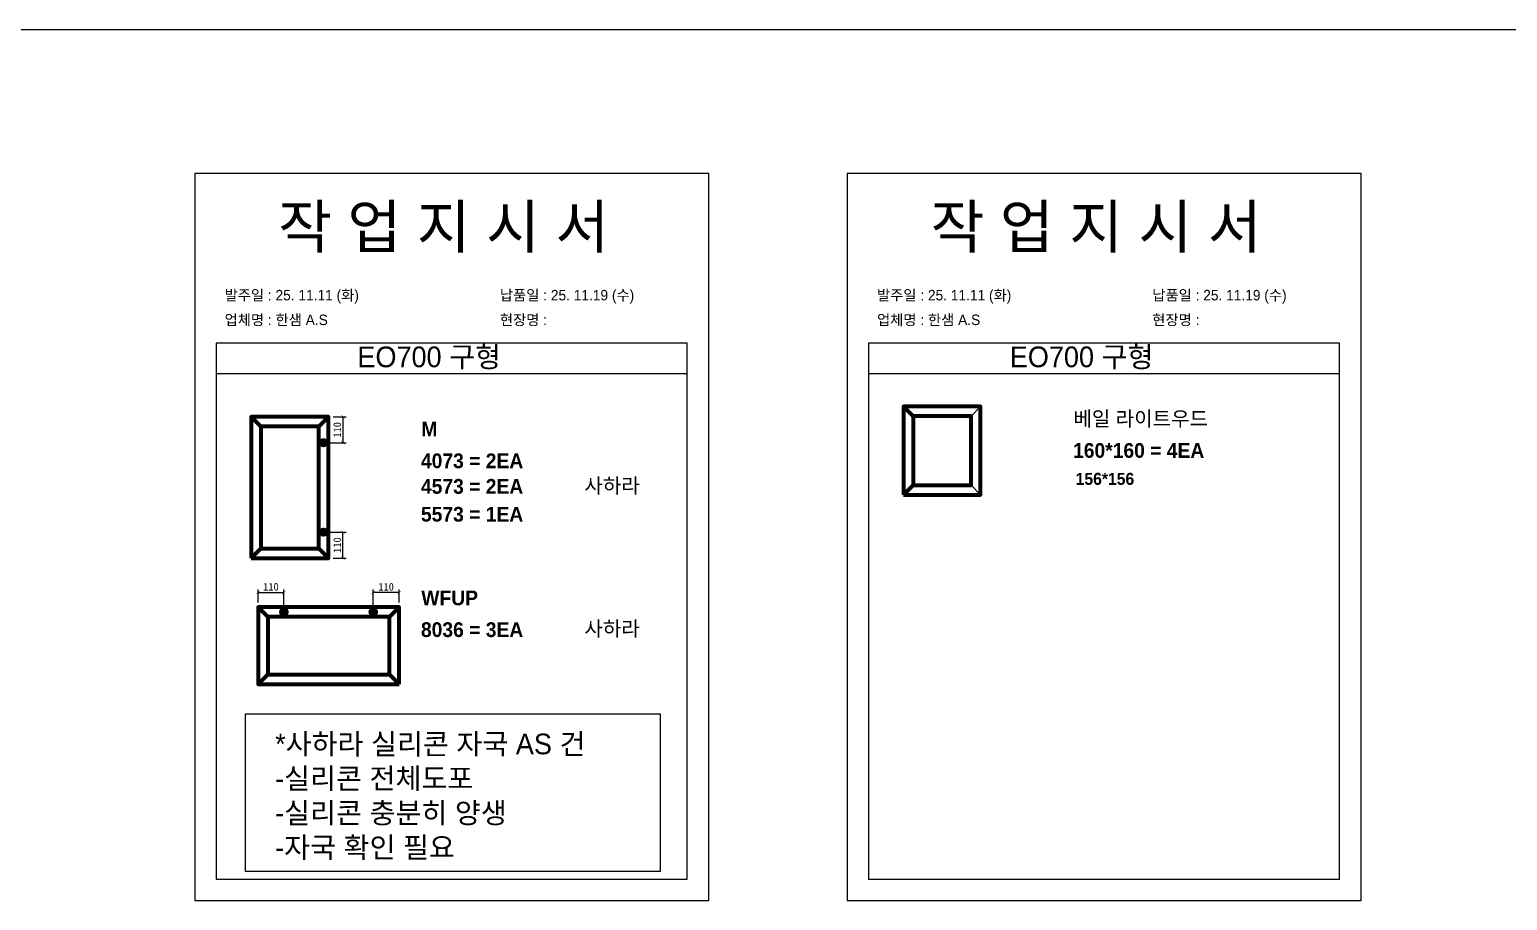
# Model space of a CAD drawing. Header units: millimetres. Extents: x -44117 to 256353, y -2095463 to 65325.
# Drawn here: x 117820 to 122651, y -456981 to -454135 of the extents above; entities that cross this region are included whole.
import ezdxf

# ---------------------------------------------------------------- set-up
doc = ezdxf.new("R2010")
doc.units = ezdxf.units.MM
doc.header["$LTSCALE"] = 10
doc.layers.add('Layer1', color=7, linetype='Continuous', lineweight=70)
doc.styles.add('MtX_Gulim', font='')
doc.styles.get('MtX_Gulim').set_extended_font_data('Gulim', bold=True)
doc.dimstyles.new('ISO-25', dxfattribs={"dimtxt": 2.5, "dimasz": 2.5, "dimexe": 1, "dimexo": 1, "dimtad": 1, "dimtxsty": 'Standard', "dimblk": 'ARCHTICK', "dimcen": 2.5, "dimadec": 0, "dimazin": 0, "dimtfac": 1, "dimtmove": 0, "dimatfit": 3, "dimfxl": 0, "dimarcsym": 0})

# ---------------------------------------------------------------- blocks, each defined once
blk = doc.blocks.new('_ArchTick')
at = {"color": 0, "linetype": 'ByBlock', "const_width": 0.15}
blk.add_lwpolyline([(-0.5, -0.5), (0.5, 0.5)], dxfattribs=at)
blk = doc.blocks.new('*D3850')
at = {"color": 0, "lineweight": -2}
for p, q in [((118812.4, -455401.2), (118854.5, -455401.2)), ((118844.5, -455401.2), (118844.5, -455485.7)), ((118796.3, -455485.7), (118854.5, -455485.7))]:
    blk.add_line(p, q, dxfattribs=at)
at = {"layer": 'Defpoints', "color": 0}
for p in [(118797.4, -455401.2), (118781.3, -455485.7), (118844.5, -455485.7)]:
    blk.add_point(p, dxfattribs=at)
at = {"color": 0, "lineweight": -2, "xscale": 10, "yscale": 10, "zscale": 10}
for p, rotation in [((118844.5, -455401.2), 90), ((118844.5, -455485.7), 270)]:
    blk.add_blockref('_ArchTick', p, dxfattribs=dict(at, rotation=rotation))
at = {"color": 0, "insert": (118825.8, -455443.5), "char_height": 25, "attachment_point": 5, "rotation": 90}
blk.add_mtext('110', dxfattribs=at)
blk = doc.blocks.new('*D3851')
at = {"color": 0, "lineweight": -2}
for p, q in [((118796.3, -455777.8), (118854.5, -455777.8)), ((118844.5, -455862.4), (118844.5, -455777.8)), ((118812.4, -455862.4), (118854.5, -455862.4))]:
    blk.add_line(p, q, dxfattribs=at)
at = {"layer": 'Defpoints', "color": 0}
for p in [(118781.3, -455777.8), (118844.5, -455777.8), (118797.4, -455862.4)]:
    blk.add_point(p, dxfattribs=at)
at = {"color": 0, "lineweight": -2, "xscale": 10, "yscale": 10, "zscale": 10}
for p, rotation in [((118844.5, -455777.8), 90), ((118844.5, -455862.4), 270)]:
    blk.add_blockref('_ArchTick', p, dxfattribs=dict(at, rotation=rotation))
at = {"color": 0, "insert": (118825.8, -455820.1), "char_height": 25, "attachment_point": 5, "rotation": 90}
blk.add_mtext('110', dxfattribs=at)
blk = doc.blocks.new('*D3852')
at = {"color": 0, "lineweight": -2}
for p, q in [((118566.9, -456007.5), (118566.9, -455965.4)), ((118566.9, -455975.4), (118651.4, -455975.4)), ((118651.4, -456023.6), (118651.4, -455965.4))]:
    blk.add_line(p, q, dxfattribs=at)
at = {"layer": 'Defpoints', "color": 0}
for p in [(118651.4, -455975.4), (118566.9, -456022.5), (118651.4, -456038.6)]:
    blk.add_point(p, dxfattribs=at)
at = {"color": 0, "lineweight": -2, "xscale": 10, "yscale": 10, "zscale": 10, "rotation": 180}
blk.add_blockref('_ArchTick', (118566.9, -455975.4), dxfattribs=at)
at = {"color": 0, "lineweight": -2, "xscale": 10, "yscale": 10, "zscale": 10}
blk.add_blockref('_ArchTick', (118651.4, -455975.4), dxfattribs=at)
at = {"color": 0, "insert": (118609.1, -455956.6), "char_height": 25, "attachment_point": 5}
blk.add_mtext('110', dxfattribs=at)
blk = doc.blocks.new('*D3853')
at = {"color": 0, "lineweight": -2}
for p, q in [((118943.5, -456023.6), (118943.5, -455965.4)), ((119028, -455975.4), (118943.5, -455975.4)), ((119028, -456007.5), (119028, -455965.4))]:
    blk.add_line(p, q, dxfattribs=at)
at = {"layer": 'Defpoints', "color": 0}
for p in [(118943.5, -455975.4), (118943.5, -456038.6), (119028, -456022.5)]:
    blk.add_point(p, dxfattribs=at)
at = {"color": 0, "lineweight": -2, "xscale": 10, "yscale": 10, "zscale": 10, "rotation": 180}
blk.add_blockref('_ArchTick', (118943.5, -455975.4), dxfattribs=at)
at = {"color": 0, "lineweight": -2, "xscale": 10, "yscale": 10, "zscale": 10}
blk.add_blockref('_ArchTick', (119028, -455975.4), dxfattribs=at)
at = {"color": 0, "insert": (118985.7, -455956.6), "char_height": 25, "attachment_point": 5}
blk.add_mtext('110', dxfattribs=at)

msp = doc.modelspace()

# ---------------------------------------------------------------- linework, layer by layer
at = {"color": 1}
msp.add_line((104015.69829, -454135.49965), (196284.84516, -454135.49965), dxfattribs=at)
msp.add_line((104015.69829, -454135.49965), (196284.84516, -454135.49965), dxfattribs=at)
for p, q in [((119970.01786, -455160.49435), (118430.01786, -455160.49435)), ((122102.66304, -455160.49435), (120562.66304, -455160.49435)), ((119970.01786, -455260.49435), (118430.01786, -455260.49435)), ((122102.66304, -455260.49435), (120562.66304, -455260.49435)), ((120897.58754, -455399.00449), (120929.14338, -455367.44865)), ((120897.58754, -455624.37278), (120929.14338, -455655.92861))]:
    msp.add_line(p, q)
for points in [[(118360.01786, -456981.32463), (120040.01786, -456981.32463), (120040.01786, -454605.32463), (118360.01786, -454605.32463)], [(120492.66304, -456981.32463), (122172.66304, -456981.32463), (122172.66304, -454605.32463), (120492.66304, -454605.32463)]]:
    msp.add_lwpolyline(points, close=True)
for points in [[(118430.01786, -455160.49435), (118430.01786, -456911.32463), (119970.01786, -456911.32463), (119970.01786, -455160.49435)], [(120562.66304, -455160.49435), (120562.66304, -456911.32463), (122102.66304, -456911.32463), (122102.66304, -455160.49435)]]:
    msp.add_lwpolyline(points)
msp.add_lwpolyline([(118525.99348, -456371.78792), (119881.94814, -456371.78792), (119881.94814, -456886.81279), (118525.99348, -456886.81279)], close=True, dxfattribs=at)
at = {"layer": 'Layer1'}
for p, q in [((120708.25253, -455399.00449), (120676.6967, -455367.44865)), ((118576.54064, -455432.78994), (118544.98481, -455401.23411)), ((118765.87566, -455432.78994), (118797.43149, -455401.23411)), ((118781.31563, -455472.62869), (118781.31563, -455498.86176)), ((120676.6967, -455655.92861), (120708.25253, -455624.37278)), ((118781.31563, -455790.96117), (118781.31563, -455764.7281)), ((118544.98481, -455862.35575), (118576.54064, -455830.79991)), ((118797.43149, -455862.35575), (118765.87566, -455830.79991)), ((118765.87566, -455830.79991), (118797.43149, -455862.35575)), ((118598.42651, -456054.03229), (118566.87067, -456022.47646)), ((118638.26525, -456038.59232), (118664.49832, -456038.59232)), ((118956.59773, -456038.59232), (118930.36466, -456038.59232)), ((119027.99231, -456022.47646), (118996.43648, -456054.03229)), ((118996.43648, -456054.03229), (119027.99231, -456022.47646)), ((118598.42651, -456243.3673), (118566.87067, -456274.92314)), ((119027.99231, -456274.92314), (118996.43648, -456243.3673))]:
    msp.add_line(p, q, dxfattribs=at)
for points in [[(120676.6967, -455655.92861), (120929.14338, -455655.92861), (120929.14338, -455367.44865), (120676.6967, -455367.44865)], [(118544.98481, -455862.35575), (118797.43149, -455862.35575), (118797.43149, -455401.23411), (118544.98481, -455401.23411)], [(120708.25253, -455624.37278), (120897.58754, -455624.37278), (120897.58754, -455399.00449), (120708.25253, -455399.00449)], [(118576.54064, -455830.79991), (118765.87566, -455830.79991), (118765.87566, -455432.78994), (118576.54064, -455432.78994)], [(118794.43217, -455485.74522), (118768.19909, -455485.74522)], [(118794.43217, -455777.84464), (118768.19909, -455777.84464)], [(119027.99231, -456274.92314), (119027.99231, -456022.47646), (118566.87067, -456022.47646), (118566.87067, -456274.92314)], [(118996.43648, -456243.3673), (118996.43648, -456054.03229), (118598.42651, -456054.03229), (118598.42651, -456243.3673)], [(118651.38178, -456025.47578), (118651.38178, -456051.70885)], [(118943.4812, -456025.47578), (118943.4812, -456051.70885)]]:
    msp.add_lwpolyline(points, close=True, dxfattribs=at)
for centre in [(118781.31563, -455485.74522), (118781.31563, -455777.84464), (118651.38178, -456038.59232), (118943.4812, -456038.59232)]:
    msp.add_circle(centre, 8.74436, dxfattribs=at)

# ---------------------------------------------------------------- texts
at = {"linetype": 'Continuous', "style": 'MtX_Gulim'}
for s, height, p in [('베일 라이트우드', 48.142837, (121232.30547, -455431.22524)), ('M', 48.14284, (119100.59358, -455465.01069)), ('4073 = 2EA', 48.142837, (119099.47007, -455568.80261)), ('160*160 = 4EA', 48.1428372, (121231.18196, -455535.01715)), ('4573 = 2EA', 48.142837, (119099.47007, -455652.30182)), ('사하라', 48.142837, (119633.80118, -455649.74723)), ('5573 = 1EA', 48.142837, (119099.47007, -455743.35732)), ('WFUP', 48.142837, (119100.59358, -456016.71472)), ('8036 = 3EA', 48.142837, (119099.47007, -456120.50663)), ('사하라', 48.142837, (119633.80118, -456117.34284))]:
    msp.add_text(s, height=height, dxfattribs=at).set_placement(p)
at = {"color": 242, "linetype": 'Continuous', "true_color": 0xcd2027, "style": 'MtX_Gulim'}
msp.add_text('156*156', height=39.271262, dxfattribs=at).set_placement((121239.70994, -455623.31085))
at = {"attachment_point": 1}
for s, width, gutter_width, heights, insert, char_height in [('{\\fGulim|b0|i0|c129|p50;작 업 지 시 서}', 3307.3198183, 12.5, [-155.84554], (118632.82447, -454709.48714), 140), ('{\\fGulim|b0|i0|c129|p50;작 업 지 시 서}', 3307.3198183, 12.5, [-155.84554], (120765.46964, -454709.48714), 140), ('\\pt11;{\\fGulim|b0|i0|c129|p50;발주일 : 25. 11.11 (화)}', 3307.3198183, 12.5, [34.50412], (118457.61511, -454986.20756), 34.3), ('{\\fGulim|b0|i0|c129|p50;납품일 : 25. 11.19 (수)}', 3307.3198183, 12.5, [35.09023], (119357.59309, -454986.20756), 34.3), ('\\pt11;{\\fGulim|b0|i0|c129|p50;발주일 : 25. 11.11 (화)}', 3307.3198183, 12.5, [34.50412], (120590.26029, -454986.20756), 34.3), ('{\\fGulim|b0|i0|c129|p50;납품일 : 25. 11.19 (수)}', 3307.3198183, 12.5, [35.09023], (121490.23827, -454986.20756), 34.3), ('{\\fGulim|b0|i0|c129|p50;업체명 : 한샘 A.S }', 3307.3198183, 12.5, [36.11279], (118457.61511, -455066.86374), 34.3), ('{\\fGulim|b0|i0|c129|p50;현장명 : }', 3307.3198183, 12.5, [-38.2735], (119357.59309, -455066.86374), 34.3), ('{\\fGulim|b0|i0|c129|p50;업체명 : 한샘 A.S }', 3307.3198183, 12.5, [36.11279], (120590.26029, -455066.86374), 34.3), ('{\\fGulim|b0|i0|c129|p50;현장명 : }', 3307.3198183, 12.5, [-38.2735], (121490.23827, -455066.86374), 34.3), ('{\\fGulim|b0|i0|c129|p50;EO700 구형}', 1597.0710432, 6.03612, [-75.43626], (118891.72878, -455171.28425), 67.6045736), ('{\\fGulim|b0|i0|c129|p50;EO700 구형}', 1597.0710432, 6.03612, [-75.43626], (121024.37396, -455171.28425), 67.6045736), ('{\\fGulim|b0|i0|c129|p50;*사하라 실리콘 자국 AS 건\\P-실리콘 전체도포\\P-실리콘 충분히 양생\\P-자국 확인 필요}', 1597.0710432, 6.03612, [451.18273], (118622.87413, -456436.14931), 67.6045736)]:
    msp.add_mtext_dynamic_manual_height_columns(s, width=width, gutter_width=gutter_width, heights=heights, dxfattribs=dict(at, insert=insert, char_height=char_height))

# ---------------------------------------------------------------- dimensions: what is measured, and where the dimension line sits
for base, p1, p2, angle, picture, middle in [((118844.53033, -455485.74522), (118797.43149, -455401.23411), (118781.31563, -455485.74522), 90, '*D3850', (118825.78033, -455443.48967)), ((118844.53033, -455777.84464), (118797.43149, -455862.35575), (118781.31563, -455777.84464), 270, '*D3851', (118825.78033, -455820.10019)), ((118651.38178, -455975.37762), (118566.87067, -456022.47646), (118651.38178, -456038.59232), 180, '*D3852', (118609.12623, -455956.62762))]:
    dim = msp.add_linear_dim(base=base, p1=p1, p2=p2, angle=angle, text='110', dimstyle='ISO-25', override={"dimscale": 10, "dimasz": 1, "dimexo": 1.5, "dimtxsty": 'Standard'})
    dim.commit()
    dim.dimension.update_dxf_attribs({"geometry": picture, "text_midpoint": middle})
dim = msp.add_linear_dim(base=(118943.4812, -455975.37762), p1=(119027.99231, -456022.47646), p2=(118943.4812, -456038.59232), text='110', dimstyle='ISO-25', override={"dimscale": 10, "dimasz": 1, "dimexo": 1.5, "dimtxsty": 'Standard'})
dim.commit()
dim.dimension.update_dxf_attribs({"geometry": '*D3853', "text_midpoint": (118985.73675, -455956.62762)})

doc.saveas('drawing.dxf')
